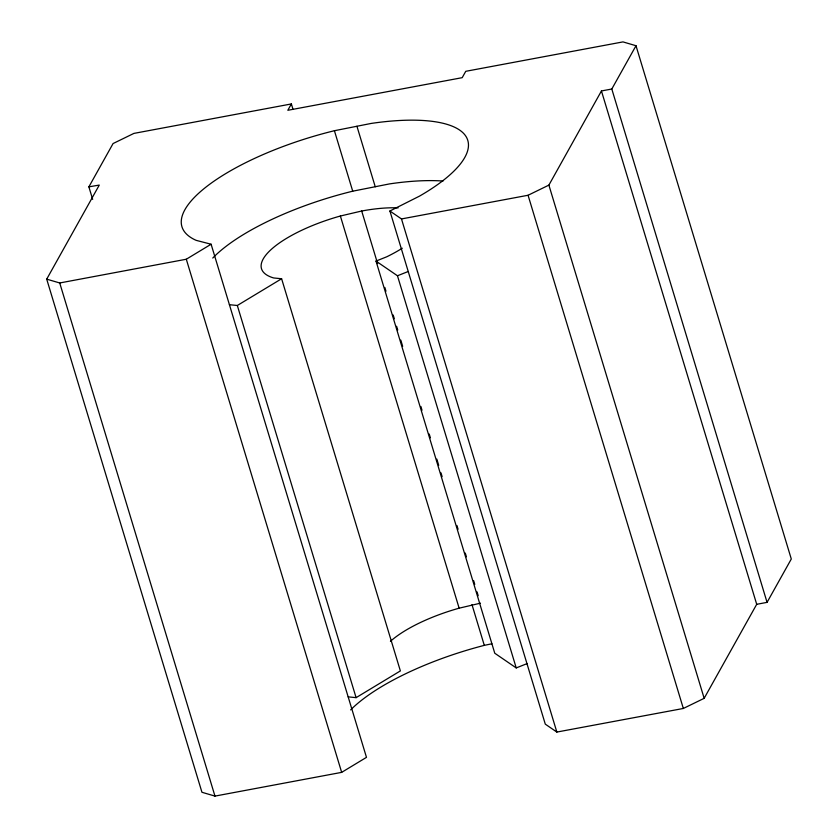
<?xml version="1.0" encoding="UTF-8"?>
<svg xmlns="http://www.w3.org/2000/svg" width="838" height="838" viewBox="0 0 838 838"><rect width="100%" height="100%" fill="white"/><g stroke="black" fill="none" stroke-linecap="round" stroke-linejoin="round"><path stroke-width="1.26" d="M92.662 199.371L88.88 186.853L113.078 143.549L133.902 133.399L291.373 103.943L292.881 108.95M291.373 103.943L287.811 110.291L462.199 77.672L465.75 71.314L622.98 41.9L636 45.723L611.803 89.017L601.443 90.954L756.704 604.303L704.161 698.316L683.337 708.466L556.851 732.066L545.287 724.137L389.911 211.008L419.524 196.113A149.248 48.478 -16.8 0 0 371.161 123.437L334.414 130.718A149.248 48.478 -16.8 0 0 196.186 240.359L211.103 244.225L366.478 757.353L341.663 772.364L214.968 796.1L201.948 792.277L46.708 279.148L99.282 185.072L88.88 186.853M389.911 211.008L401.486 218.938L528.066 195.264L548.89 185.104L601.443 90.954M756.704 604.303L767.063 602.365L791.292 559.009L636 45.723M46.708 279.148L59.728 282.972L186.298 259.235L211.103 244.225M229.413 304.697L237.322 305.493L281.61 278.75L400.375 670.913L356.098 697.656L348.179 696.86M526.987 663.644L516.229 667.928L494.766 653.231L376 261.079L386.747 256.795A85.308 27.706 -16.8 0 0 402.292 248.205M376 261.079L397.463 275.765L408.221 271.491M281.61 278.75L273.691 277.965A85.308 27.706 -16.8 0 1 340.375 216.015L361.691 211.019A85.308 27.706 -16.8 0 1 398.071 207.897M390.435 641.332A85.308 27.706 -16.8 0 1 459.14 608.179L480.457 603.171M350.64 709.891A149.248 48.436 -16.8 0 1 484.301 645.365L491.896 643.773M212.758 258.041A149.248 48.478 -16.8 0 1 352.725 191.19L389.471 183.91A149.248 48.478 -16.8 0 1 443.009 181.029M611.803 89.017L767.063 602.365M548.89 185.104L704.161 698.316M528.066 195.264L683.337 708.466M401.486 218.938L556.851 732.066M356.936 126.276L375.246 186.759M397.463 275.765L516.229 667.928M361.691 211.019L377.624 263.635M384.831 287.444L385.972 291.205M393.179 315.004L394.321 318.765M396.594 326.286L397.736 330.046M400.774 340.071L402.669 346.335M420.886 406.472L422.017 410.232M429.234 434.032L430.365 437.792M436.818 459.088L438.714 465.352M440.998 472.873L442.129 476.633M456.93 525.499L458.072 529.26M465.279 553.059L466.42 556.82M473.627 580.619L474.758 584.379M477.042 591.9L478.173 595.661M334.414 130.718L352.725 191.19M471.983 604.627L484.301 645.365M340.375 216.015L459.14 608.179M237.322 305.493L356.098 697.656M186.298 259.235L341.663 772.364M59.728 282.972L214.968 796.1"/></g></svg>
